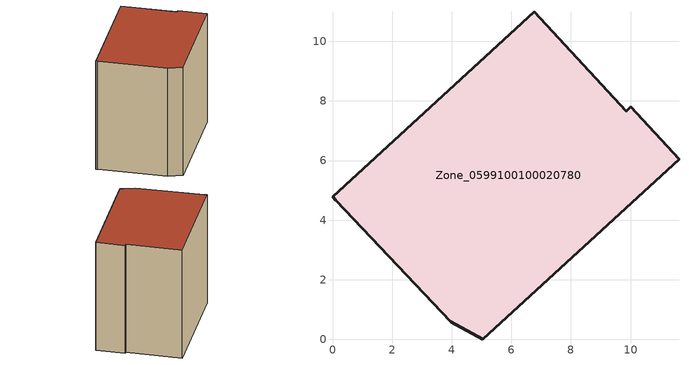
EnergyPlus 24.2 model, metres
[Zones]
Zone_0599100100020780
 floor ground (C_G): 5.04,0 3.97,0.59 0.1,4.67 0,4.78 6.78,11 9.85,7.65 10.02,7.8 11.63,6.04 z3.37
 wall outside (C_F): 5.04,0 11.63,6.04 10.02,7.8 9.85,7.65 6.78,11 0,4.78 0.1,4.67 3.97,0.59 5.04,0 z3.37:13.04
 roof outside (C_R): 3.97,0.59 5.04,0 11.63,6.04 10.02,7.8 9.85,7.65 6.78,11 0,4.78 0.1,4.67 z13.04
[BUILDING]
Pand.0599100100020780: North Axis=0; Terrain=City; Loads Convergence Tolerance Value=0.04; Temperature Convergence Tolerance Value=0.4; Solar Distribution=FullExterior; Maximum Number of Warmup Days=25; Minimum Number of Warmup Days=1
[Site:Location]
Rotterdam.The.Hague.AP_ZH_NLD Design_Conditions: Latitude=51.96; Longitude=4.45; Time Zone=1; Elevation=-4.5
[SITE:GROUNDTEMPERATURE:BUILDINGSURFACE]
18, 18, 18, 18, 18, 18, 18, 18, 18, 18, 18, 18
[MATERIAL] Thermal Absorptance=0.9; Solar Absorptance=0.7; Visible Absorptance=0.7
Name | Roughness | Thickness | Conductivity | Density | Specific Heat
G.TI.2015-2018 | MediumSmooth | 0.15 | 0.0428571 | 540 | 1210
F.TI.2015-2018 | Rough | 0.3 | 0.0666667 | 1920 | 840
R.TI.2015-2018 | MediumRough | 0.2 | 0.0333333 | 1500 | 1000
[CONSTRUCTION]
C_G: G.TI.2015-2018
C_F: F.TI.2015-2018
C_R: R.TI.2015-2018
[ZONE]
Zone_0599100100020780: Type=1; Multiplier=1; Ceiling Height=Autocalculate; Volume=Autocalculate; Floor Area=autocalculate; Part of Total Floor Area=Yes
[ZONEINFILTRATION:DESIGNFLOWRATE]
Infil_Zone_0599100100020780: Zone or ZoneList or Space or SpaceList=Zone_0599100100020780; Schedule=AlwaysOn; Design Flow Rate Calculation Method=Flow/Area; Flow Rate per Floor Area=0.0015; Constant Term Coefficient=1; Temperature Term Coefficient=0; Velocity Term Coefficient=0; Velocity Squared Term Coefficient=0
[HVACTEMPLATE:ZONE:IDEALLOADSAIRSYSTEM]
Zone_0599100100020780: Maximum Heating Supply Air Temperature=50; Minimum Cooling Supply Air Temperature=13; Maximum Heating Supply Air Humidity Ratio=0.0156; Minimum Cooling Supply Air Humidity Ratio=0.0077; Heating Limit=NoLimit; Cooling Limit=NoLimit; Dehumidification Control Type=ConstantSensibleHeatRatio; Cooling Sensible Heat Ratio=0.7; Dehumidification Setpoint=60; Humidification Control Type=None; Humidification Setpoint=30; Outdoor Air Method=None; Outdoor Air Flow Rate per Person=0.00944; Outdoor Air Flow Rate per Zone Floor Area=0; Outdoor Air Flow Rate per Zone=0; Demand Controlled Ventilation Type=None; Outdoor Air Economizer Type=NoEconomizer; Heat Recovery Type=None; Sensible Heat Recovery Effectiveness=0.7; Latent Heat Recovery Effectiveness=0.65
[ZONECONTROL:THERMOSTAT]
ThermostatControl_Zone_0599100100020780: Zone or ZoneList=Zone_0599100100020780; Control Type Schedule=DualSetpointControlType; Control 1=Thermostat_Zone_0599100100020780; Temperature Difference Between Cutout And Setpoint=0
[THERMOSTATSETPOINT:DUALSETPOINT]
Thermostat_Zone_0599100100020780: Heating Setpoint Temperature Schedule=HeatingSetpoint_Zone_0599100100020780; Cooling Setpoint Temperature Schedule=CoolingSetpoint_Zone_0599100100020780
[SCHEDULE:COMPACT]
HeatingSetpoint_Zone_0599100100020780: Through: 12/31, For: AllDays, Until: 24:00, 21
CoolingSetpoint_Zone_0599100100020780: Through: 12/31, For: AllDays, Until: 24:00, 24
DualSetpointControlType: Through: 12/31, For: AllDays, Until: 24:00, 4
AlwaysOn: Through: 12/31, For: AllDays, Until: 24:00, 1
